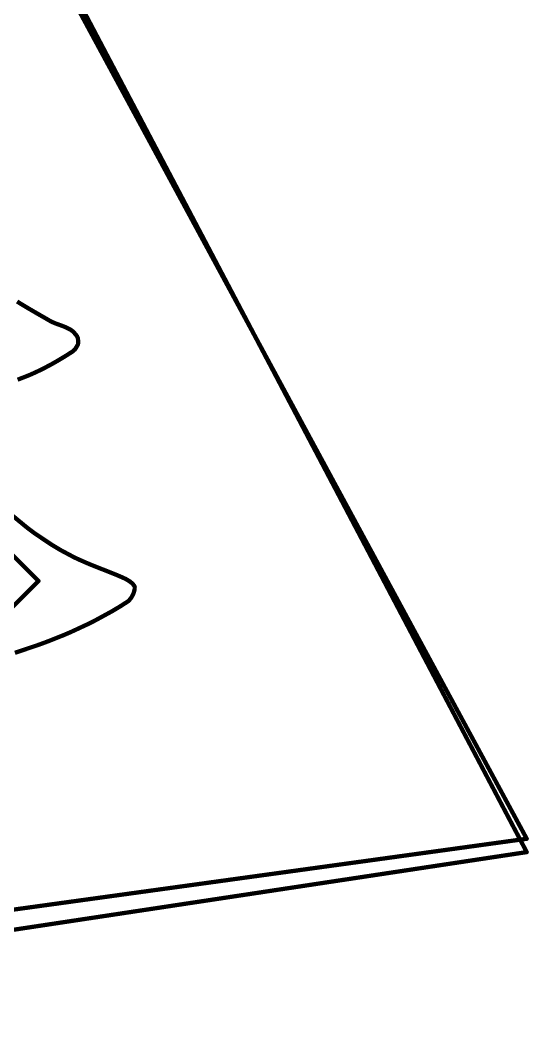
# Model space of a CAD drawing. Extents: x -64 to 81, y -144 to 13.
# Drawn here: x 33.1 to 81.5, y -143.7 to -47.9 of the extents above; entities that cross this region are included whole.
import ezdxf

# ---------------------------------------------------------------- set-up
doc = ezdxf.new("R2010")
doc.units = 0
for name, color, linetype in [('1', 12, 'CONTINUOUS'), ('16', 132, 'CONTINUOUS'), ('20', 31, 'CONTINUOUS')]:
    doc.layers.add(name, color=color, linetype=linetype)

msp = doc.modelspace()

# ---------------------------------------------------------------- linework, layer by layer
at = {"layer": '1', "const_width": 0.4064}
for points in [[(7.62, 12.7), (81.28, -127)], [(34.798, -101.219), (30.099, -96.52)], [(28.829, -107.188), (34.798, -101.219)], [(81.28, -127), (-27.94, -143.51)]]:
    msp.add_lwpolyline(points, dxfattribs=at)
at = {"layer": '1', "const_width": 0.2032}
for points in [[(34.8698, -101.2908, 1), (34.7262, -101.1472)], [(34.7262, -101.2908, 1), (34.8698, -101.1472)], [(81.1901, -127.0474, 1), (81.3699, -126.9526)], [(81.2952, -127.1005, 1), (81.2648, -126.8995)]]:
    msp.add_lwpolyline(points, format="xyb", dxfattribs=at)
at = {"layer": '16', "const_width": 0.4064}
for points in [[(81.28, -125.73), (6.35, 12.7)], [(-29.21, -140.97), (81.28, -125.73)]]:
    msp.add_lwpolyline(points, dxfattribs=at)
at = {"layer": '16', "const_width": 0.2032}
for points in [[(81.2939, -125.8306, 1), (81.2661, -125.6294)], [(81.1906, -125.7784, 1), (81.3694, -125.6816)]]:
    msp.add_lwpolyline(points, format="xyb", dxfattribs=at)
at = {"layer": '20', "const_width": 0.4064}
for points in [[(32.7621, -74.6386), (33.1425, -74.8727)], [(33.1425, -74.8727), (33.5261, -75.1023)], [(33.5261, -75.1023), (33.9096, -75.3319)], [(33.9096, -75.3319), (34.2963, -75.5571)], [(34.2963, -75.5571), (34.6835, -75.7808)], [(34.6835, -75.7808), (35.0708, -76.0046)], [(35.0708, -76.0046), (35.4586, -76.227)], [(35.4586, -76.227), (35.8449, -76.4512)], [(35.8449, -76.4512), (35.9809, -76.5302)], [(35.9809, -76.5302), (36.1232, -76.5977)], [(36.1232, -76.5977), (36.2692, -76.659)], [(36.2692, -76.659), (36.4153, -76.7204)], [(36.4153, -76.7204), (36.5648, -76.7756)], [(36.5648, -76.7756), (36.7148, -76.8301)], [(36.7148, -76.8301), (36.865, -76.8846)], [(36.865, -76.8846), (37.0156, -76.9383)], [(37.0156, -76.9383), (37.1638, -76.9966)], [(37.1638, -76.9966), (37.312, -77.0548)], [(37.312, -77.0548), (37.4578, -77.1177)], [(37.4578, -77.1177), (37.5982, -77.1905)], [(37.5982, -77.1905), (37.8929, -77.3434)], [(37.8929, -77.3434), (38.1234, -77.5221)], [(38.1234, -77.5221), (38.2861, -77.7154)], [(38.2861, -77.7154), (38.4488, -77.9086)], [(38.5434, -78.7507), (38.4209, -78.9554)], [(38.4488, -77.9086), (38.5438, -78.1162)], [(38.5909, -78.5372), (38.5434, -78.7507)], [(38.5438, -78.1162), (38.5909, -78.5372)], [(37.8255, -79.5324), (37.4824, -79.7515)], [(38.1012, -79.3564), (37.8255, -79.5324)], [(38.2985, -79.1602), (38.1012, -79.3564)], [(38.4209, -78.9554), (38.2985, -79.1602)], [(36.0718, -80.5846), (35.3484, -80.9702)], [(36.4291, -80.3829), (36.0718, -80.5846)], [(36.7816, -80.1747), (36.4291, -80.3829)], [(37.1344, -79.9664), (36.7816, -80.1747)], [(37.4824, -79.7515), (37.1344, -79.9664)], [(33.8677, -81.6611), (33.4894, -81.8092)], [(34.242, -81.4996), (33.8677, -81.6611)], [(34.6121, -81.3269), (34.242, -81.4996)], [(34.9824, -81.1541), (34.6121, -81.3269)], [(35.3484, -80.9702), (34.9824, -81.1541)], [(33.4894, -81.8092), (32.812, -82.0743)], [(32.2833, -94.9656), (33.7473, -96.1701)], [(33.7473, -96.1701), (34.5079, -96.7357)], [(34.5079, -96.7357), (36.0885, -97.7915)], [(36.0885, -97.7915), (36.9083, -98.2818)], [(36.9083, -98.2818), (37.7587, -98.7338)], [(37.7587, -98.7338), (38.171, -98.9529)], [(38.171, -98.9529), (38.5933, -99.1528)], [(38.5933, -99.1528), (39.0217, -99.3414)], [(39.0217, -99.3414), (39.45, -99.53)], [(39.45, -99.53), (39.8844, -99.7072)], [(39.8844, -99.7072), (40.3207, -99.8809)], [(40.3207, -99.8809), (40.757, -100.0546)], [(40.757, -100.0546), (41.1954, -100.2249)], [(41.1954, -100.2249), (41.6316, -100.3994)], [(41.6316, -100.3994), (42.0678, -100.574)], [(42.0678, -100.574), (42.5021, -100.7529)], [(42.5021, -100.7529), (42.9301, -100.944)], [(42.9301, -100.944), (43.0342, -100.9904)], [(43.0342, -100.9904), (43.1506, -101.0508)], [(43.1506, -101.0508), (43.3828, -101.1892)], [(43.3828, -101.1892), (43.4985, -101.2672)], [(43.4985, -101.2672), (43.7037, -101.4305)], [(43.7037, -101.4305), (43.7934, -101.5158)], [(43.7934, -101.5158), (43.9209, -101.6833)], [(43.9209, -101.6833), (43.9588, -101.7655)], [(43.9588, -101.7655), (43.9582, -101.841)], [(43.67, -102.7373), (43.5905, -102.8574)], [(43.7371, -102.6105), (43.67, -102.7373)], [(43.8043, -102.4837), (43.7371, -102.6105)], [(43.8591, -102.3502), (43.8043, -102.4837)], [(43.9355, -102.0877), (43.8591, -102.3502)], [(43.9573, -101.9587), (43.9355, -102.0877)], [(43.9582, -101.841), (43.9573, -101.9587)], [(42.4888, -103.6856), (41.7447, -104.1245)], [(43.2195, -103.2184), (42.4888, -103.6856)], [(43.3193, -103.1545), (43.2195, -103.2184)], [(43.4152, -103.066), (43.3193, -103.1545)], [(43.5027, -102.9617), (43.4152, -103.066)], [(43.5905, -102.8574), (43.5027, -102.9617)], [(41.7447, -104.1245), (40.2315, -104.9499)], [(39.4624, -105.3365), (38.6815, -105.6992)], [(40.2315, -104.9499), (39.4624, -105.3365)], [(37.108, -106.4008), (35.5007, -107.0355)], [(37.9006, -106.0619), (37.108, -106.4008)], [(38.6815, -105.6992), (37.9006, -106.0619)], [(34.6861, -107.3313), (33.8612, -107.6078)], [(35.5007, -107.0355), (34.6861, -107.3313)], [(33.8612, -107.6078), (32.5526, -108.0465)]]:
    msp.add_lwpolyline(points, dxfattribs=at)
at = {"layer": '20', "const_width": 0.2032}
for points in [[(33.1946, -74.7855, 1), (33.0903, -74.9599)], [(33.0892, -74.9592, 1), (33.1957, -74.7862)], [(33.5782, -75.0151, 1), (33.4739, -75.1895)], [(33.4739, -75.1895, 1), (33.5782, -75.0151)], [(33.9607, -75.2441, 1), (33.8584, -75.4197)], [(33.8574, -75.4191, 1), (33.9617, -75.2447)], [(34.3471, -75.4691, 1), (34.2454, -75.6451)], [(34.2451, -75.6449, 1), (34.3474, -75.4693)], [(34.7343, -75.6928, 1), (34.6326, -75.8688)], [(34.6326, -75.8688, 1), (34.7343, -75.6928)], [(35.1213, -75.9165, 1), (35.0202, -76.0927)], [(35.0199, -76.0926, 1), (35.1216, -75.9166)], [(35.5097, -76.1391, 1), (35.4076, -76.3149)], [(35.4081, -76.3151, 1), (35.5092, -76.1389)], [(35.8959, -76.3633, 1), (35.7938, -76.5391)], [(35.7938, -76.5391, 1), (35.8959, -76.3633)], [(36.0244, -76.4384, 1), (35.9373, -76.622)], [(35.9298, -76.6181, 1), (36.0319, -76.4423)], [(36.1626, -76.504, 1), (36.0839, -76.6914)], [(36.0797, -76.6895, 1), (36.1668, -76.5059)], [(36.3086, -76.5653, 1), (36.2299, -76.7527)], [(36.2299, -76.7527, 1), (36.3086, -76.5653)], [(36.4504, -76.6251, 1), (36.3801, -76.8157)], [(36.3759, -76.8141, 1), (36.4546, -76.6267)], [(36.5995, -76.6801, 1), (36.5302, -76.8711)], [(36.5297, -76.8709, 1), (36.6, -76.6803)], [(36.7495, -76.7346, 1), (36.6802, -76.9256)], [(36.6802, -76.9256, 1), (36.7495, -76.7346)], [(36.8991, -76.7889, 1), (36.8308, -76.9803)], [(36.8303, -76.9801, 1), (36.8996, -76.7891)], [(37.0527, -76.8438, 1), (36.9784, -77.0328)], [(36.9814, -77.034, 1), (37.0497, -76.8426)], [(37.2009, -76.902, 1), (37.1266, -77.0912)], [(37.1266, -77.0911, 1), (37.2009, -76.9021)], [(37.3522, -76.9615, 1), (37.2717, -77.1481)], [(37.2748, -77.1494, 1), (37.3491, -76.9602)], [(37.5045, -77.0275, 1), (37.411, -77.2079)], [(37.4175, -77.211, 1), (37.498, -77.0244)], [(37.6449, -77.1003, 1), (37.5514, -77.2807)], [(37.5514, -77.2807, 1), (37.6449, -77.1003)], [(37.9551, -77.2631, 1), (37.8306, -77.4237)], [(37.8461, -77.4336, 1), (37.9396, -77.2532)], [(38.2011, -77.4567, 1), (38.0456, -77.5875)], [(38.0611, -77.6024, 1), (38.1856, -77.4418)], [(38.3638, -77.65, 1), (38.2083, -77.7808)], [(38.2083, -77.7808, 1), (38.3638, -77.65)], [(38.5411, -77.8663, 1), (38.3564, -77.9509)], [(38.371, -77.974, 1), (38.5265, -77.8432)], [(38.6447, -78.1049, 1), (38.4428, -78.1275)], [(38.4514, -78.1585, 1), (38.6361, -78.0739)], [(38.6305, -78.8029, 1), (38.4562, -78.6985)], [(38.49, -78.5485, 1), (38.6919, -78.5259)], [(38.6901, -78.5593, 1), (38.4918, -78.5151)], [(37.7709, -79.4468, 1), (37.8802, -79.618)], [(37.8802, -79.618, 1), (37.7709, -79.4468)], [(38.0295, -79.2844, 1), (38.1728, -79.4284)], [(38.1558, -79.442, 1), (38.0465, -79.2708)], [(38.2112, -79.1081, 1), (38.3857, -79.2123)], [(38.3701, -79.2322, 1), (38.2268, -79.0882)], [(38.3337, -78.9032, 1), (38.508, -79.0076)], [(38.5081, -79.0075, 1), (38.3336, -78.9033)], [(38.4442, -78.7286, 1), (38.6425, -78.7728)], [(36.0218, -80.4961, 1), (36.1217, -80.6731)], [(36.1195, -80.6743, 1), (36.024, -80.4949)], [(36.3774, -80.2954, 1), (36.4807, -80.4704)], [(36.479, -80.4714, 1), (36.3791, -80.2944)], [(36.73, -80.0872, 1), (36.8333, -80.2622)], [(36.8333, -80.2622, 1), (36.73, -80.0872)], [(37.081, -79.88, 1), (37.1877, -80.0528)], [(37.186, -80.0539, 1), (37.0827, -79.8789)], [(37.4277, -79.6659, 1), (37.537, -79.8371)], [(37.5357, -79.8379, 1), (37.429, -79.6651)], [(33.9047, -81.7557, 1), (33.8306, -81.5665)], [(34.199, -81.4075, 1), (34.2849, -81.5917)], [(34.2822, -81.5929, 1), (34.2017, -81.4063)], [(34.5692, -81.2348, 1), (34.6551, -81.419)], [(34.6551, -81.419, 1), (34.5692, -81.2348)], [(34.9367, -81.0633, 1), (35.028, -81.2449)], [(35.0253, -81.2462, 1), (34.9394, -81.062)], [(35.3006, -80.8805, 1), (35.3961, -81.0599)], [(35.394, -81.061, 1), (35.3027, -80.8794)], [(33.4523, -81.7146, 1), (33.5264, -81.9038)], [(33.5264, -81.9038, 1), (33.4523, -81.7146)], [(33.8274, -81.5678, 1), (33.9079, -81.7544)], [(33.8079, -96.0886, 1), (33.6866, -96.2516)], [(33.6827, -96.2486, 1), (33.8118, -96.0916)], [(34.5643, -96.6512, 1), (34.4514, -96.8202)], [(34.4472, -96.8172, 1), (34.5685, -96.6542)], [(36.1406, -97.7043, 1), (36.0363, -97.8787)], [(36.032, -97.876, 1), (36.1449, -97.707)], [(36.9559, -98.1921, 1), (36.8606, -98.3715)], [(36.8561, -98.369, 1), (36.9604, -98.1946)], [(37.8063, -98.6441, 1), (37.711, -98.8235)], [(37.711, -98.8235, 1), (37.8063, -98.6441)], [(38.2144, -98.8611, 1), (38.1275, -99.0447)], [(38.1233, -99.0426, 1), (38.2186, -98.8632)], [(38.6342, -99.0598, 1), (38.5523, -99.2458)], [(38.5498, -99.2446, 1), (38.6367, -99.061)], [(39.0626, -99.2484, 1), (38.9807, -99.4344)], [(38.9807, -99.4344, 1), (39.0626, -99.2484)], [(39.4883, -99.4359, 1), (39.4116, -99.6241)], [(39.409, -99.623, 1), (39.4909, -99.437)], [(39.9219, -99.6128, 1), (39.8468, -99.8016)], [(39.846, -99.8013, 1), (39.9227, -99.6131)], [(40.3582, -99.7865, 1), (40.2831, -99.9753)], [(40.2831, -99.9753, 1), (40.3582, -99.7865)], [(40.7938, -99.9599, 1), (40.7203, -100.1493)], [(40.7195, -100.149, 1), (40.7946, -99.9602)], [(41.2331, -100.1306, 1), (41.1576, -100.3192)], [(41.1586, -100.3196, 1), (41.2321, -100.1302)], [(41.6693, -100.3051, 1), (41.5938, -100.4937)], [(41.5938, -100.4937, 1), (41.6693, -100.3051)], [(42.1066, -100.4801, 1), (42.0291, -100.6679)], [(42.0301, -100.6683, 1), (42.1056, -100.4797)], [(42.5435, -100.6601, 1), (42.4606, -100.8457)], [(42.4633, -100.8468, 1), (42.5408, -100.659)], [(42.9714, -100.8512, 1), (42.8887, -101.0368)], [(42.8886, -101.0368, 1), (42.9715, -100.8512)], [(43.0809, -100.9002, 1), (42.9874, -101.0806)], [(42.9928, -101.0832, 1), (43.0755, -100.8976)], [(43.2026, -100.9635, 1), (43.0985, -101.1381)], [(43.1038, -101.141, 1), (43.1973, -100.9606)], [(43.4395, -101.105, 1), (43.326, -101.2734)], [(43.3307, -101.2765, 1), (43.4348, -101.1019)], [(43.5617, -101.1877, 1), (43.4352, -101.3467)], [(43.4417, -101.3514, 1), (43.5552, -101.183)], [(43.7738, -101.3569, 1), (43.6337, -101.5041)], [(43.6405, -101.51, 1), (43.767, -101.351)], [(43.8742, -101.4543, 1), (43.7125, -101.5773)], [(43.7233, -101.5894, 1), (43.8634, -101.4422)], [(44.0131, -101.6408, 1), (43.8286, -101.7258)], [(43.84, -101.7448, 1), (44.0017, -101.6218)], [(44.0603, -101.7663, 1), (43.8572, -101.7647)], [(43.7547, -102.7934, 1), (43.5852, -102.6812)], [(43.6473, -102.563, 1), (43.827, -102.658)], [(43.8269, -102.6581, 1), (43.6474, -102.5629)], [(43.7103, -102.4451, 1), (43.8982, -102.5223)], [(43.8941, -102.5312, 1), (43.7144, -102.4362)], [(43.7615, -102.3218, 1), (43.9566, -102.3786)], [(43.953, -102.3888, 1), (43.7651, -102.3116)], [(43.8354, -102.0708, 1), (44.0357, -102.1046)], [(44.0331, -102.1161, 1), (43.838, -102.0593)], [(43.8557, -101.9579, 1), (44.0588, -101.9595)], [(44.0597, -101.8418, 1), (43.8566, -101.8402)], [(43.8566, -101.8402, 1), (44.0597, -101.8418)], [(44.0574, -101.9756, 1), (43.8571, -101.9418)], [(43.8665, -101.808, 1), (44.051, -101.723)], [(42.434, -103.6, 1), (42.5435, -103.7712)], [(42.5404, -103.7731, 1), (42.4371, -103.5981)], [(43.1647, -103.1328, 1), (43.2742, -103.304)], [(43.2742, -103.304, 1), (43.1647, -103.1328)], [(43.2503, -103.0798, 1), (43.3882, -103.2292)], [(43.374, -103.2401, 1), (43.2645, -103.0689)], [(43.3373, -103.0007, 1), (43.493, -103.1313)], [(43.4841, -103.1407, 1), (43.3462, -102.9913)], [(43.425, -102.8963, 1), (43.5805, -103.0271)], [(43.5806, -103.027, 1), (43.4249, -102.8964)], [(43.5057, -102.8013, 1), (43.6752, -102.9135)], [(43.6682, -102.9228, 1), (43.5127, -102.792)], [(43.5802, -102.6897, 1), (43.7597, -102.7849)], [(41.693, -104.037, 1), (41.7963, -104.212)], [(41.7933, -104.2137, 1), (41.696, -104.0353)], [(39.4167, -105.2457, 1), (39.508, -105.4273)], [(39.5051, -105.4286, 1), (39.4196, -105.2444)], [(40.1828, -104.8607, 1), (40.2801, -105.0391)], [(40.2771, -105.0407, 1), (40.1858, -104.8591)], [(37.068, -106.3074, 1), (37.1479, -106.4942)], [(37.1453, -106.4953, 1), (37.0706, -106.3063)], [(37.8578, -105.9698, 1), (37.9435, -106.154)], [(37.9406, -106.1553, 1), (37.8607, -105.9685)], [(38.6387, -105.6071, 1), (38.7242, -105.7913)], [(38.7243, -105.7913, 1), (38.6386, -105.6071)], [(34.6514, -107.2358, 1), (34.7207, -107.4268)], [(34.7183, -107.4276, 1), (34.6538, -107.235)], [(35.4633, -106.941, 1), (35.538, -107.13)], [(35.5353, -107.131, 1), (35.466, -106.94)], [(33.8289, -107.5115, 1), (33.8934, -107.7041)], [(33.8934, -107.7041, 1), (33.8289, -107.5115)]]:
    msp.add_lwpolyline(points, format="xyb", dxfattribs=at)

doc.saveas('drawing.dxf')
